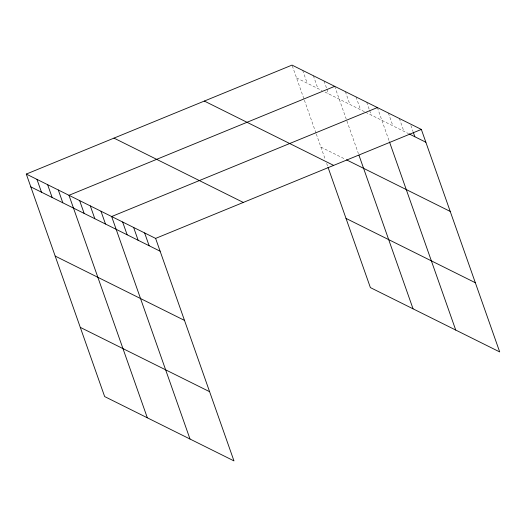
<?xml version="1.0" encoding="UTF-8"?>
<svg xmlns="http://www.w3.org/2000/svg" width="526" height="526" viewBox="0 0 526 526"><rect width="100%" height="100%" fill="white"/><g stroke="black" fill="none" stroke-linecap="round" stroke-linejoin="round"><path stroke-width="0.39" stroke-dasharray="2.63 1.97" d="M296.532 77.901L322.142 90.636M324.983 92.057L364.814 111.867M365.531 112.222L408.268 133.479M320.906 147.102L345.089 159.128M410.885 125.471L413.009 131.493M399.365 118.495L403.869 131.296M388.372 113.024L392.876 125.826M377.379 107.56L389.194 141.119M366.707 102.254L369.364 109.783M369.627 110.532L371.218 115.049M356.043 96.942L360.547 109.743M345.372 91.636L349.882 104.437M334.7 86.33L358.436 153.724M324.036 81.024L326.685 88.552M326.948 89.308L328.54 93.825M313.365 75.718L317.875 88.519M302.7 70.412L307.204 83.207M292.292 65.855L304.12 99.434M304.39 100.203L316.027 133.262M316.304 134.031L325.272 159.503M326.633 163.376L327.724 166.472"/><path stroke-width="0.79" d="M26.3 174.073L155.617 238.403L233.971 460.901L104.654 396.571L26.3 174.073L292.029 65.099L421.346 129.429L499.7 351.927L370.383 287.597L328 167.248M334.7 86.33L68.978 195.304L147.326 417.795M377.379 107.56L111.65 216.534L190.004 439.026M155.617 238.403L421.346 129.429M408.998 133.847L425.856 142.23M346.509 159.838L450.223 211.432M204.338 101.064L333.655 165.394M346.009 218.395L475.333 282.725M113.991 138.114L243.308 202.444M30.81 186.875L160.128 251.204M55.177 256.077L184.495 320.4M80.281 327.369L209.604 391.699M413.272 132.243L414.863 136.76M389.47 141.888L455.733 330.052M358.975 155.255L413.055 308.828M144.63 232.933L149.134 245.734M133.637 227.469L138.141 240.264M122.643 221.998L127.147 234.8M100.979 211.222L105.489 224.023M90.314 205.916L94.818 218.717M79.643 200.61L84.153 213.411M58.307 189.998L62.811 202.793M47.636 184.692L52.146 197.487M36.971 179.379L41.475 192.181"/></g></svg>
